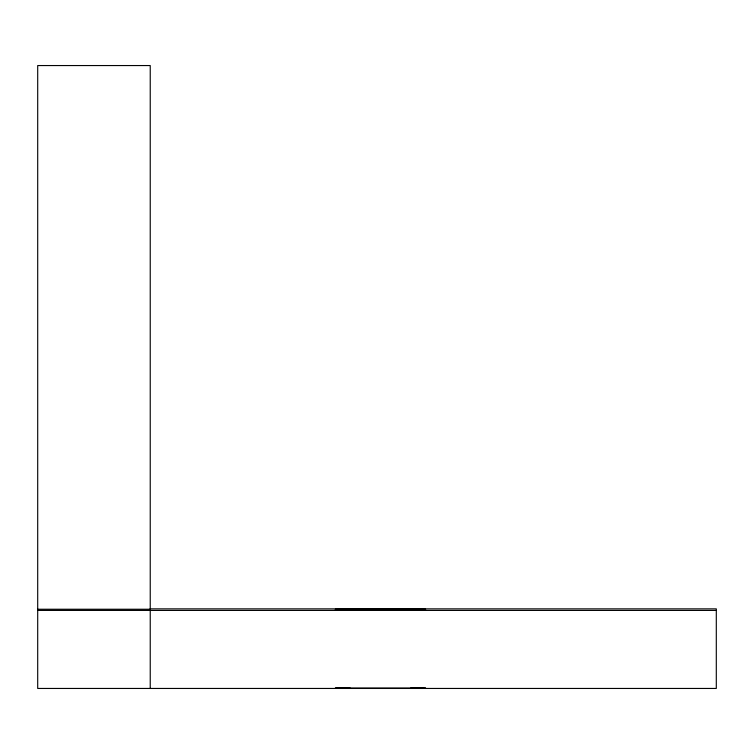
<?xml version="1.0" encoding="UTF-8"?>
<svg xmlns="http://www.w3.org/2000/svg" width="754" height="754" viewBox="0 0 754 754"><rect width="100%" height="100%" fill="white"/><g stroke="black" fill="none" stroke-linecap="round" stroke-linejoin="round"><path stroke-width="1.13" d="M336.143 609.336L335.323 609.355L425.595 609.355L337.217 609.373M424.719 688.082L425.595 688.072L410.742 688.025M423.644 688.082L335.323 688.072L350.12 688.025M150.234 608.864L716.3 608.864L716.3 688.449L37.7 688.449L37.7 65.551L150.234 65.551L150.234 688.449M37.7 609.241L150.234 609.241M367.292 610.014L335.323 610.08L336.143 610.099M387.094 610.014L425.595 610.08L337.217 610.109M37.7 610.42L716.3 610.42"/></g></svg>
